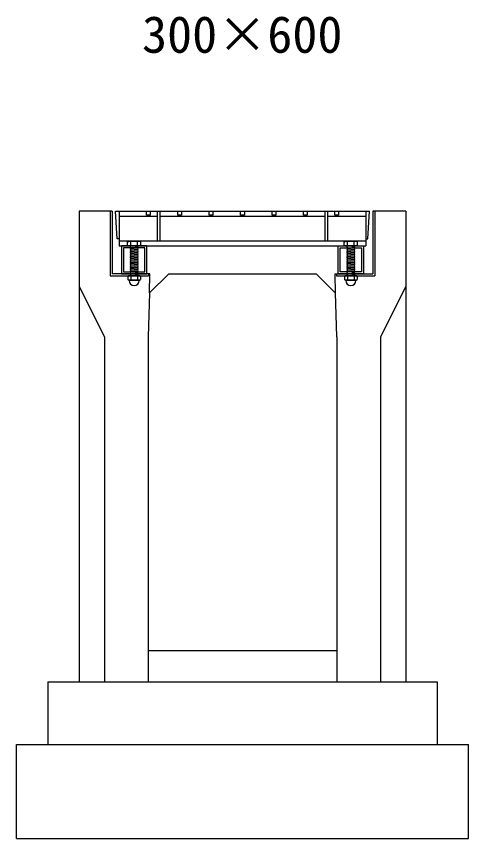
# Model space of a CAD drawing. Units: millimetres, scale not verified. Extents: x -16800 to 16800, y -5940 to 5940.
# Drawn here: x -11974 to -11254, y -2875 to -1564 of the extents above; entities that cross this region are included whole.
import ezdxf
from ezdxf.enums import TextEntityAlignment as Align

# ---------------------------------------------------------------- set-up
doc = ezdxf.new("R2010")
doc.units = ezdxf.units.MM
doc.header["$LTSCALE"] = 20
doc.linetypes.add('DOTTED', pattern=[1.75, 0.25, -1.5])
for name, color, linetype, lineweight in [('0-1_OUTLINE', 3, 'Continuous', 25), ('0-2_TXT', 7, 'Continuous', 25), ('0-6_HATCH', 6, 'Continuous', 25)]:
    doc.layers.add(name, color=color, linetype=linetype, lineweight=lineweight)
doc.styles.add('ＭＳ ゴシック', font='')
doc.styles.get('ＭＳ ゴシック').set_extended_font_data('MS Gothic')

msp = doc.modelspace()

# ---------------------------------------------------------------- linework, layer by layer
at = {"layer": '0-1_OUTLINE'}
for p, q in [((-11821.44, -1875), (-11873.94, -1875)), ((-11873.94, -1875), (-11873.94, -2625)), ((-11353.94, -1875), (-11406.44, -1875)), ((-11353.94, -1875), (-11353.94, -2625)), ((-11762.19, -2005), (-11731.44, -1975)), ((-11731.44, -1975), (-11496.44, -1975)), ((-11496.44, -1975), (-11465.67, -2005.77)), ((-11762.19, -2005), (-11763.94, -2075)), ((-11463.94, -2075), (-11465.69, -2005)), ((-11353.94, -1995), (-11393.94, -2075)), ((-11763.94, -2075), (-11763.94, -2625)), ((-11463.94, -2075), (-11463.94, -2625)), ((-11393.94, -2075), (-11393.94, -2625)), ((-11763.94, -2575), (-11463.94, -2575)), ((-11923.94, -2625), (-11923.94, -2725)), ((-11923.94, -2625), (-11303.94, -2625)), ((-11873.94, -2625), (-11763.94, -2625)), ((-11463.94, -2625), (-11353.94, -2625)), ((-11303.94, -2625), (-11303.94, -2725)), ((-11973.94, -2875), (-11973.94, -2725)), ((-11973.94, -2725), (-11253.94, -2725)), ((-11253.94, -2875), (-11253.94, -2725)), ((-11973.94, -2875), (-11253.94, -2875))]:
    msp.add_line(p, q, dxfattribs=at)
msp.add_lwpolyline([(-11873.94, -1995), (-11833.94, -2075), (-11833.94, -2625)], dxfattribs=at)
at = {"layer": '0-6_HATCH'}
for p, q in [((-11824.64, -1875), (-11824.64, -1978.2)), ((-11821.44, -1875), (-11821.44, -1975)), ((-11816.44, -1875), (-11411.44, -1875)), ((-11810.44, -1875), (-11810.44, -1930)), ((-11810.44, -1883), (-11749.44, -1883)), ((-11749.44, -1922), (-11749.44, -1875)), ((-11744.94, -1922), (-11744.94, -1875)), ((-11744.94, -1883), (-11482.94, -1883)), ((-11482.94, -1875), (-11482.94, -1922)), ((-11478.44, -1875), (-11478.44, -1922)), ((-11478.44, -1883), (-11417.44, -1883)), ((-11417.44, -1875), (-11417.44, -1930)), ((-11406.44, -1875), (-11406.44, -1975)), ((-11403.24, -1875), (-11403.24, -1978.2)), ((-11810.44, -1922), (-11417.44, -1922)), ((-11794.94, -1922.5), (-11796.94, -1924)), ((-11796.94, -1930), (-11796.94, -1924)), ((-11796.61, -1923.72), (-11794.94, -1922.5)), ((-11777.94, -1922.5), (-11794.94, -1922.5)), ((-11791.94, -1930), (-11791.94, -1924)), ((-11780.94, -1930), (-11780.94, -1924)), ((-11776.26, -1923.72), (-11777.94, -1922.5)), ((-11775.94, -1930), (-11775.94, -1924)), ((-11449.94, -1922.5), (-11451.94, -1924)), ((-11451.94, -1930), (-11451.94, -1924)), ((-11451.61, -1923.72), (-11449.94, -1922.5)), ((-11432.94, -1922.5), (-11449.94, -1922.5)), ((-11446.94, -1930), (-11446.94, -1924)), ((-11435.94, -1930), (-11435.94, -1924)), ((-11431.26, -1923.72), (-11432.94, -1922.5)), ((-11430.94, -1930), (-11430.94, -1924)), ((-11810.44, -1930), (-11417.44, -1930)), ((-11775.94, -1930), (-11796.94, -1930)), ((-11792.94, -1930), (-11779.94, -1930)), ((-11792.94, -1931), (-11791.94, -1930)), ((-11791.94, -1932), (-11792.94, -1931)), ((-11792.94, -1933), (-11791.94, -1932)), ((-11791.94, -1934), (-11792.94, -1933)), ((-11792.94, -1935), (-11791.94, -1934)), ((-11779.94, -1934), (-11792.94, -1935)), ((-11791.94, -1936), (-11792.94, -1935)), ((-11792.94, -1937), (-11791.94, -1936)), ((-11779.94, -1936), (-11792.94, -1937)), ((-11791.94, -1938), (-11792.94, -1937)), ((-11792.94, -1939), (-11791.94, -1938)), ((-11779.94, -1938), (-11792.94, -1939)), ((-11791.94, -1940), (-11792.94, -1939)), ((-11780.94, -1931), (-11779.94, -1930)), ((-11779.94, -1932), (-11780.94, -1931)), ((-11780.94, -1935), (-11779.94, -1934)), ((-11779.94, -1936), (-11780.94, -1935)), ((-11780.94, -1937), (-11779.94, -1936)), ((-11779.94, -1938), (-11780.94, -1937)), ((-11780.94, -1939), (-11779.94, -1938)), ((-11779.94, -1940), (-11780.94, -1939)), ((-11430.94, -1930), (-11451.94, -1930)), ((-11447.94, -1930), (-11434.94, -1930)), ((-11447.94, -1931), (-11446.94, -1930)), ((-11446.94, -1932), (-11447.94, -1931)), ((-11447.94, -1933), (-11446.94, -1932)), ((-11446.94, -1934), (-11447.94, -1933)), ((-11447.94, -1935), (-11446.94, -1934)), ((-11434.94, -1934), (-11447.94, -1935)), ((-11446.94, -1936), (-11447.94, -1935)), ((-11447.94, -1937), (-11446.94, -1936)), ((-11434.94, -1936), (-11447.94, -1937)), ((-11446.94, -1938), (-11447.94, -1937)), ((-11447.94, -1939), (-11446.94, -1938)), ((-11434.94, -1938), (-11447.94, -1939)), ((-11446.94, -1940), (-11447.94, -1939)), ((-11435.94, -1931), (-11434.94, -1930)), ((-11434.94, -1932), (-11435.94, -1931)), ((-11435.94, -1935), (-11434.94, -1934)), ((-11434.94, -1936), (-11435.94, -1935)), ((-11435.94, -1937), (-11434.94, -1936)), ((-11434.94, -1938), (-11435.94, -1937)), ((-11435.94, -1939), (-11434.94, -1938)), ((-11434.94, -1940), (-11435.94, -1939)), ((-11792.94, -1941), (-11791.94, -1940)), ((-11779.94, -1940), (-11792.94, -1941)), ((-11791.94, -1942), (-11792.94, -1941)), ((-11779.94, -1942), (-11792.94, -1943)), ((-11792.94, -1943), (-11791.94, -1942)), ((-11779.94, -1944), (-11792.94, -1945)), ((-11791.94, -1946), (-11792.94, -1945)), ((-11779.94, -1946), (-11792.94, -1947)), ((-11792.94, -1947), (-11791.94, -1946)), ((-11791.94, -1948), (-11792.94, -1947)), ((-11779.94, -1948), (-11792.94, -1949)), ((-11792.94, -1949), (-11791.94, -1948)), ((-11791.94, -1950), (-11792.94, -1949)), ((-11779.94, -1950), (-11792.94, -1951)), ((-11792.94, -1951), (-11791.94, -1950)), ((-11791.94, -1952), (-11792.94, -1951)), ((-11779.94, -1952), (-11792.94, -1953)), ((-11792.94, -1953), (-11791.94, -1952)), ((-11780.94, -1943), (-11779.94, -1942)), ((-11779.94, -1944), (-11780.94, -1943)), ((-11780.94, -1945), (-11779.94, -1944)), ((-11779.94, -1946), (-11780.94, -1945)), ((-11780.94, -1947), (-11779.94, -1946)), ((-11780.94, -1947), (-11779.94, -1948)), ((-11780.94, -1949), (-11779.94, -1948)), ((-11780.94, -1949), (-11779.94, -1950)), ((-11780.94, -1951), (-11779.94, -1950)), ((-11780.94, -1951), (-11779.94, -1952)), ((-11780.94, -1953), (-11779.94, -1952)), ((-11447.94, -1941), (-11446.94, -1940)), ((-11434.94, -1940), (-11447.94, -1941)), ((-11446.94, -1942), (-11447.94, -1941)), ((-11434.94, -1942), (-11447.94, -1943)), ((-11447.94, -1943), (-11446.94, -1942)), ((-11434.94, -1944), (-11447.94, -1945)), ((-11446.94, -1946), (-11447.94, -1945)), ((-11434.94, -1946), (-11447.94, -1947)), ((-11447.94, -1947), (-11446.94, -1946)), ((-11446.94, -1948), (-11447.94, -1947)), ((-11434.94, -1948), (-11447.94, -1949)), ((-11447.94, -1949), (-11446.94, -1948)), ((-11446.94, -1950), (-11447.94, -1949)), ((-11434.94, -1950), (-11447.94, -1951)), ((-11447.94, -1951), (-11446.94, -1950)), ((-11446.94, -1952), (-11447.94, -1951)), ((-11434.94, -1952), (-11447.94, -1953)), ((-11447.94, -1953), (-11446.94, -1952)), ((-11435.94, -1943), (-11434.94, -1942)), ((-11434.94, -1944), (-11435.94, -1943)), ((-11435.94, -1945), (-11434.94, -1944)), ((-11434.94, -1946), (-11435.94, -1945)), ((-11435.94, -1947), (-11434.94, -1946)), ((-11435.94, -1947), (-11434.94, -1948)), ((-11435.94, -1949), (-11434.94, -1948)), ((-11435.94, -1949), (-11434.94, -1950)), ((-11435.94, -1951), (-11434.94, -1950)), ((-11435.94, -1951), (-11434.94, -1952)), ((-11435.94, -1953), (-11434.94, -1952)), ((-11791.94, -1954), (-11792.94, -1953)), ((-11779.94, -1954), (-11792.94, -1955)), ((-11792.94, -1955), (-11791.94, -1954)), ((-11791.94, -1956), (-11792.94, -1955)), ((-11779.94, -1956), (-11792.94, -1957)), ((-11792.94, -1957), (-11791.94, -1956)), ((-11791.94, -1958), (-11792.94, -1957)), ((-11779.94, -1958), (-11792.94, -1959)), ((-11792.94, -1959), (-11791.94, -1958)), ((-11791.94, -1960), (-11792.94, -1959)), ((-11779.94, -1960), (-11792.94, -1961)), ((-11792.94, -1961), (-11791.94, -1960)), ((-11791.94, -1962), (-11792.94, -1961)), ((-11779.94, -1962), (-11792.94, -1963)), ((-11792.94, -1963), (-11791.94, -1962)), ((-11791.94, -1964), (-11792.94, -1963)), ((-11779.94, -1964), (-11792.94, -1965)), ((-11792.94, -1965), (-11791.94, -1964)), ((-11791.94, -1966), (-11792.94, -1965)), ((-11780.94, -1953), (-11779.94, -1954)), ((-11780.94, -1955), (-11779.94, -1954)), ((-11780.94, -1955), (-11779.94, -1956)), ((-11780.94, -1957), (-11779.94, -1956)), ((-11780.94, -1957), (-11779.94, -1958)), ((-11780.94, -1959), (-11779.94, -1958)), ((-11780.94, -1959), (-11779.94, -1960)), ((-11780.94, -1961), (-11779.94, -1960)), ((-11780.94, -1961), (-11779.94, -1962)), ((-11780.94, -1963), (-11779.94, -1962)), ((-11780.94, -1963), (-11779.94, -1964)), ((-11780.94, -1965), (-11779.94, -1964)), ((-11780.94, -1965), (-11779.94, -1966)), ((-11446.94, -1954), (-11447.94, -1953)), ((-11434.94, -1954), (-11447.94, -1955)), ((-11447.94, -1955), (-11446.94, -1954)), ((-11446.94, -1956), (-11447.94, -1955)), ((-11434.94, -1956), (-11447.94, -1957)), ((-11447.94, -1957), (-11446.94, -1956)), ((-11446.94, -1958), (-11447.94, -1957)), ((-11434.94, -1958), (-11447.94, -1959)), ((-11447.94, -1959), (-11446.94, -1958)), ((-11446.94, -1960), (-11447.94, -1959)), ((-11434.94, -1960), (-11447.94, -1961)), ((-11447.94, -1961), (-11446.94, -1960)), ((-11446.94, -1962), (-11447.94, -1961)), ((-11434.94, -1962), (-11447.94, -1963)), ((-11447.94, -1963), (-11446.94, -1962)), ((-11446.94, -1964), (-11447.94, -1963)), ((-11434.94, -1964), (-11447.94, -1965)), ((-11447.94, -1965), (-11446.94, -1964)), ((-11446.94, -1966), (-11447.94, -1965)), ((-11435.94, -1953), (-11434.94, -1954)), ((-11435.94, -1955), (-11434.94, -1954)), ((-11435.94, -1955), (-11434.94, -1956)), ((-11435.94, -1957), (-11434.94, -1956)), ((-11435.94, -1957), (-11434.94, -1958)), ((-11435.94, -1959), (-11434.94, -1958)), ((-11435.94, -1959), (-11434.94, -1960)), ((-11435.94, -1961), (-11434.94, -1960)), ((-11435.94, -1961), (-11434.94, -1962)), ((-11435.94, -1963), (-11434.94, -1962)), ((-11435.94, -1963), (-11434.94, -1964)), ((-11435.94, -1965), (-11434.94, -1964)), ((-11435.94, -1965), (-11434.94, -1966)), ((-11824.64, -1978.2), (-11763.44, -1978.2)), ((-11761.44, -1975), (-11821.44, -1975)), ((-11795.78, -1978.2), (-11796.64, -1978.85)), ((-11796.64, -1978.85), (-11796.64, -1984.03)), ((-11777.1, -1978.2), (-11795.78, -1978.2)), ((-11779.94, -1966), (-11792.94, -1967)), ((-11792.94, -1967), (-11791.94, -1966)), ((-11791.94, -1968), (-11792.94, -1967)), ((-11779.94, -1968), (-11792.94, -1969)), ((-11792.94, -1969), (-11791.94, -1968)), ((-11791.94, -1970), (-11792.94, -1969)), ((-11779.94, -1970), (-11792.94, -1971)), ((-11792.94, -1971), (-11791.94, -1970)), ((-11791.94, -1972), (-11792.94, -1971)), ((-11792.94, -1973), (-11791.94, -1972)), ((-11791.94, -1974), (-11792.94, -1973)), ((-11792.93, -1975), (-11791.93, -1974)), ((-11791.93, -1976), (-11792.93, -1975)), ((-11792.93, -1977), (-11791.93, -1976)), ((-11791.93, -1978), (-11792.93, -1977)), ((-11792.12, -1978.2), (-11791.93, -1978)), ((-11792.12, -1978.2), (-11780.12, -1978.2)), ((-11791.54, -1978.85), (-11791.54, -1984.03)), ((-11781.34, -1978.85), (-11781.34, -1984.03)), ((-11780.94, -1967), (-11779.94, -1966)), ((-11780.94, -1967), (-11779.94, -1968)), ((-11780.94, -1969), (-11779.94, -1968)), ((-11780.94, -1969), (-11779.94, -1970)), ((-11780.94, -1971), (-11779.94, -1970)), ((-11780.94, -1971), (-11779.94, -1972)), ((-11780.94, -1973), (-11779.94, -1972)), ((-11780.94, -1973), (-11779.93, -1974)), ((-11780.93, -1975), (-11779.93, -1974)), ((-11780.93, -1975), (-11779.93, -1976)), ((-11780.93, -1977), (-11779.93, -1976)), ((-11780.93, -1977), (-11779.93, -1978)), ((-11780.12, -1978.2), (-11779.93, -1978)), ((-11777.1, -1978.2), (-11776.23, -1978.85)), ((-11776.23, -1978.85), (-11776.23, -1984.03)), ((-11763.44, -1975), (-11763.44, -1978.2)), ((-11762.19, -2005), (-11761.44, -1975)), ((-11466.44, -1975), (-11406.44, -1975)), ((-11465.67, -2005.77), (-11466.44, -1975)), ((-11450.78, -1978.2), (-11451.64, -1978.85)), ((-11451.64, -1978.85), (-11451.64, -1984.03)), ((-11432.1, -1978.2), (-11450.78, -1978.2)), ((-11434.94, -1966), (-11447.94, -1967)), ((-11447.94, -1967), (-11446.94, -1966)), ((-11446.94, -1968), (-11447.94, -1967)), ((-11434.94, -1968), (-11447.94, -1969)), ((-11447.94, -1969), (-11446.94, -1968)), ((-11446.94, -1970), (-11447.94, -1969)), ((-11434.94, -1970), (-11447.94, -1971)), ((-11447.94, -1971), (-11446.94, -1970)), ((-11446.94, -1972), (-11447.94, -1971)), ((-11447.94, -1973), (-11446.94, -1972)), ((-11446.94, -1974), (-11447.94, -1973)), ((-11447.93, -1975), (-11446.93, -1974)), ((-11446.93, -1976), (-11447.93, -1975)), ((-11447.93, -1977), (-11446.93, -1976)), ((-11446.93, -1978), (-11447.93, -1977)), ((-11447.12, -1978.2), (-11446.93, -1978)), ((-11447.12, -1978.2), (-11435.12, -1978.2)), ((-11446.54, -1978.85), (-11446.54, -1984.03)), ((-11436.34, -1978.85), (-11436.34, -1984.03)), ((-11435.94, -1967), (-11434.94, -1966)), ((-11435.94, -1967), (-11434.94, -1968)), ((-11435.94, -1969), (-11434.94, -1968)), ((-11435.94, -1969), (-11434.94, -1970)), ((-11435.94, -1971), (-11434.94, -1970)), ((-11435.94, -1971), (-11434.94, -1972)), ((-11435.94, -1973), (-11434.94, -1972)), ((-11435.94, -1973), (-11434.93, -1974)), ((-11435.93, -1975), (-11434.93, -1974)), ((-11435.93, -1975), (-11434.93, -1976)), ((-11435.93, -1977), (-11434.93, -1976)), ((-11435.93, -1977), (-11434.93, -1978)), ((-11435.12, -1978.2), (-11434.93, -1978)), ((-11432.1, -1978.2), (-11431.23, -1978.85)), ((-11431.23, -1978.85), (-11431.23, -1984.03)), ((-11794.95, -1985), (-11796.64, -1984.03)), ((-11794.95, -1985.33), (-11794.95, -1985)), ((-11777.92, -1985), (-11794.95, -1985)), ((-11777.92, -1985.33), (-11794.95, -1985.33)), ((-11777.92, -1985), (-11776.23, -1984.03)), ((-11777.92, -1985.33), (-11777.92, -1985)), ((-11449.95, -1985), (-11451.64, -1984.03)), ((-11449.95, -1985.33), (-11449.95, -1985)), ((-11432.92, -1985), (-11449.95, -1985)), ((-11432.92, -1985.33), (-11449.95, -1985.33)), ((-11432.92, -1985), (-11431.23, -1984.03)), ((-11432.92, -1985.33), (-11432.92, -1985))]:
    msp.add_line(p, q, dxfattribs=at)
at = {"layer": '0-6_HATCH', "linetype": 'DOTTED'}
for p, q in [((-11779.94, -1930), (-11792.94, -1931)), ((-11779.94, -1932), (-11792.94, -1933)), ((-11434.94, -1930), (-11447.94, -1931)), ((-11434.94, -1932), (-11447.94, -1933)), ((-11779.94, -1972), (-11792.94, -1973)), ((-11779.93, -1974), (-11792.93, -1975)), ((-11779.93, -1976), (-11792.93, -1977)), ((-11434.94, -1972), (-11447.94, -1973)), ((-11434.93, -1974), (-11447.93, -1975)), ((-11434.93, -1976), (-11447.93, -1977))]:
    msp.add_line(p, q, dxfattribs=at)
at = {"layer": '0-6_HATCH'}
for points in [[(-11810.44, -1919), (-11813.44, -1919), (-11816.44, -1875)], [(-11760.94, -1875), (-11760.94, -1881), (-11766.94, -1881), (-11766.94, -1875)], [(-11710.94, -1875), (-11710.94, -1881), (-11716.94, -1881), (-11716.94, -1875)], [(-11660.94, -1875), (-11660.94, -1881), (-11666.94, -1881), (-11666.94, -1875)], [(-11610.94, -1875), (-11610.94, -1881), (-11616.94, -1881), (-11616.94, -1875)], [(-11560.94, -1875), (-11560.94, -1881), (-11566.94, -1881), (-11566.94, -1875)], [(-11510.94, -1875), (-11510.94, -1881), (-11516.94, -1881), (-11516.94, -1875)], [(-11460.94, -1875), (-11460.94, -1881), (-11466.94, -1881), (-11466.94, -1875)], [(-11417.44, -1919), (-11414.44, -1919), (-11411.44, -1875)], [(-11779.94, -1934), (-11780.94, -1933), (-11779.94, -1932)], [(-11434.94, -1934), (-11435.94, -1933), (-11434.94, -1932)], [(-11792.94, -1945), (-11791.94, -1944), (-11792.94, -1943)], [(-11779.94, -1942), (-11780.94, -1941), (-11779.94, -1940)], [(-11447.94, -1945), (-11446.94, -1944), (-11447.94, -1943)], [(-11434.94, -1942), (-11435.94, -1941), (-11434.94, -1940)], [(-11464.44, -1975), (-11464.44, -1978.2), (-11403.24, -1978.2)]]:
    msp.add_lwpolyline(points, dxfattribs=at)
for points in [[(-11806.44, -1930), (-11806.44, -1975), (-11766.44, -1975), (-11766.44, -1930)], [(-11803.24, -1933.2), (-11803.24, -1971.8), (-11769.64, -1971.8), (-11769.64, -1933.2)], [(-11421.44, -1930), (-11421.44, -1975), (-11461.44, -1975), (-11461.44, -1930)], [(-11424.64, -1933.2), (-11424.64, -1971.8), (-11458.24, -1971.8), (-11458.24, -1933.2)]]:
    msp.add_lwpolyline(points, close=True, dxfattribs=at)
for centre, radius, start, end in [((-11794.44, -1926.62), 3.62, 46.39563, 133.60437), ((-11786.44, -1938.62), 15.62, 69.39075, 110.60925), ((-11778.44, -1926.62), 3.62, 46.39563, 133.60437), ((-11449.44, -1926.62), 3.62, 46.39563, 133.60437), ((-11441.44, -1938.62), 15.62, 69.39075, 110.60925), ((-11433.44, -1926.62), 3.62, 46.39563, 133.60437), ((-11794.09, -1983.54), 5.35, 61.49832, 118.50684), ((-11786.44, -1998.61), 20.42, 75.52621, 104.47362), ((-11778.78, -1983.54), 5.35, 61.49231, 118.50169), ((-11449.09, -1983.54), 5.35, 61.49832, 118.50684), ((-11441.44, -1998.61), 20.42, 75.52621, 104.47362), ((-11433.78, -1983.54), 5.35, 61.49231, 118.50169), ((-11794.09, -1979.33), 5.35, 241.49843, 298.50089), ((-11786.44, -1985.33), 8.19, 180, 359.99995), ((-11786.44, -1964.26), 20.42, 255.52638, 284.47374), ((-11778.78, -1979.33), 5.35, 241.49989, 298.5), ((-11449.09, -1979.33), 5.35, 241.49843, 298.50089), ((-11441.44, -1985.33), 8.19, 180, 359.99995), ((-11441.44, -1964.26), 20.42, 255.52638, 284.47374), ((-11433.78, -1979.33), 5.35, 241.49989, 298.5)]:
    msp.add_arc(centre, radius, start, end, dxfattribs=at)

# ---------------------------------------------------------------- texts
at = {"layer": '0-2_TXT', "style": 'ＭＳ ゴシック'}
msp.add_text('300×600', height=58.65, dxfattribs=at).set_placement((-11773.94, -1640), align=Align.BOTTOM_LEFT)

doc.saveas('drawing.dxf')
